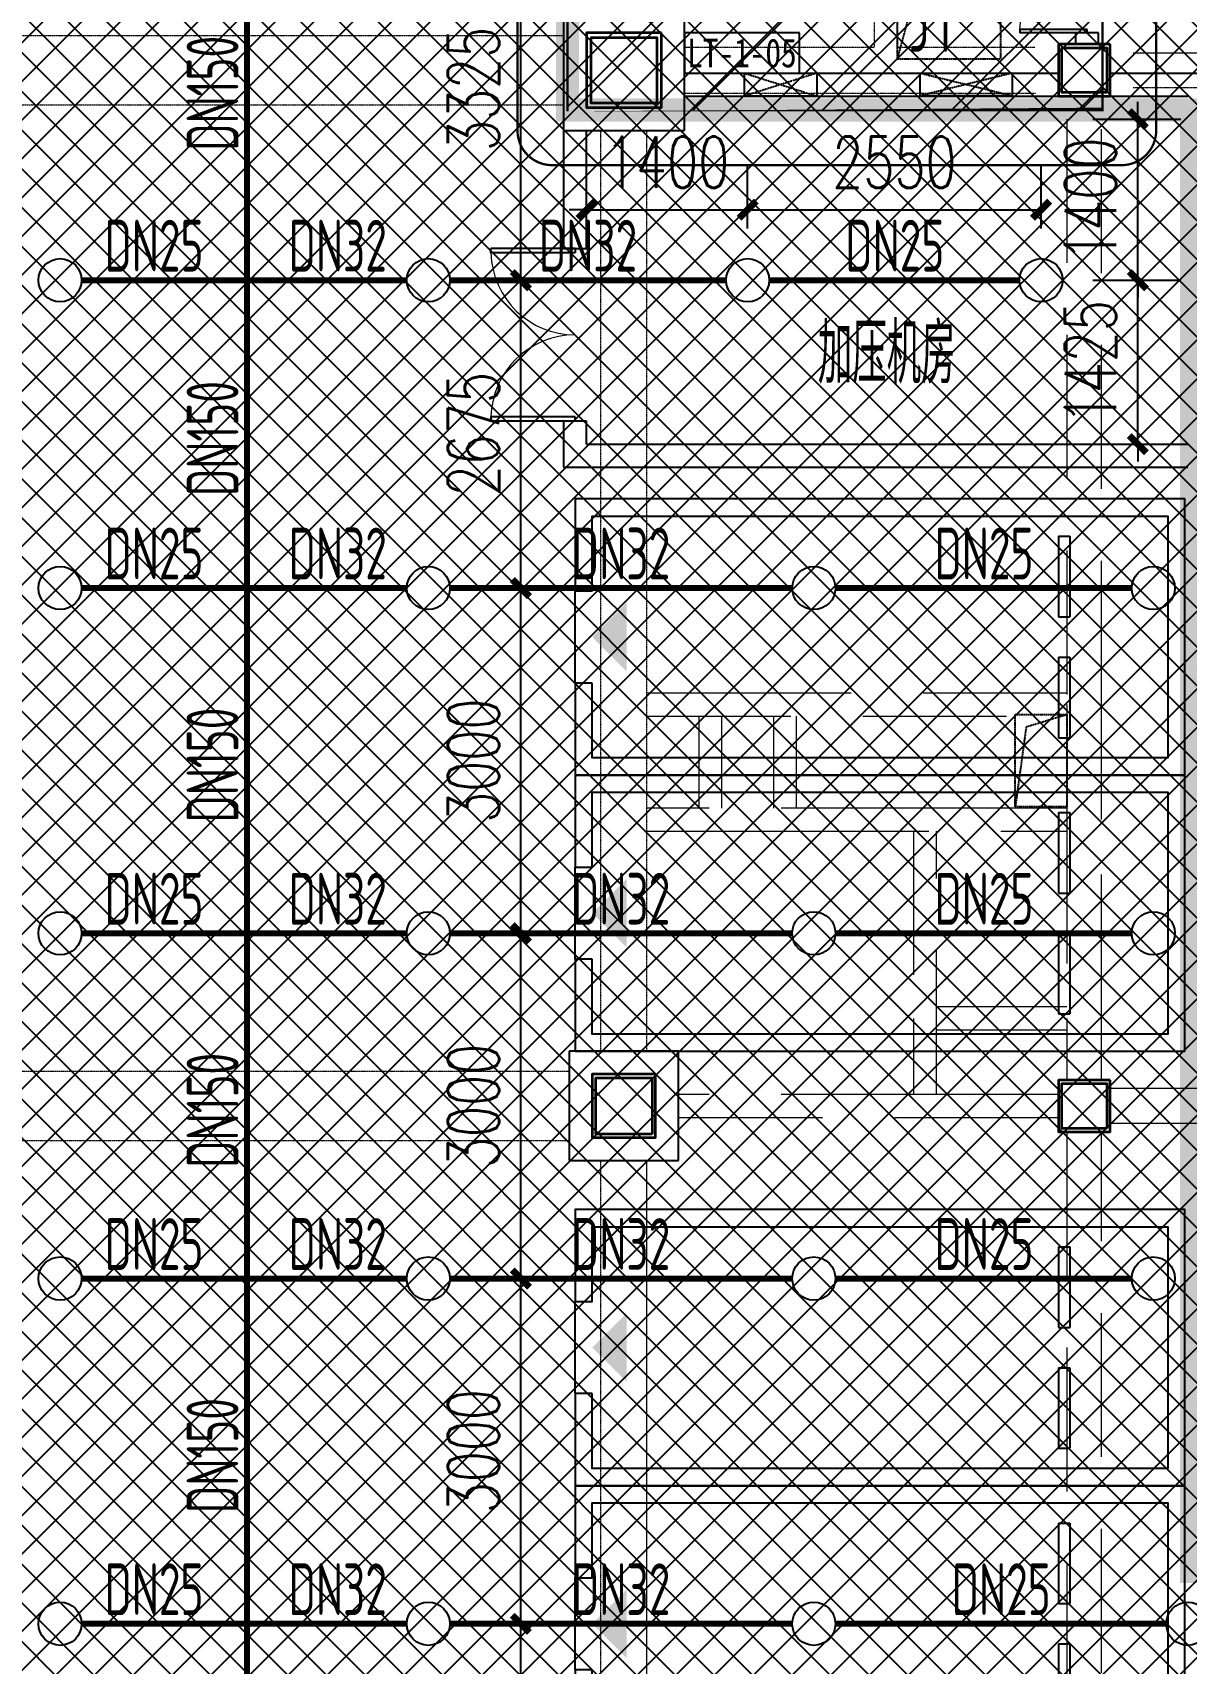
# Model space of a CAD drawing. Extents: x 6824721 to 16538177, y 2478193 to 6665639.
# Drawn here: x 8726125 to 8736152, y 2823857 to 2838028 of the extents above; entities that cross this region are included whole.
import ezdxf
from ezdxf.enums import TextEntityAlignment as Align

# ---------------------------------------------------------------- set-up
doc = ezdxf.new("R2010")
doc.units = 0
doc.header["$LTSCALE"] = 10
for name, pattern in [('__DASH', [0.35, 0.25, -0.1]), ('CONTINOUS', [0]), ('DASH', [0.35, 0.25, -0.1]), ('短虚线', [187.5, 125, -62.5])]:
    doc.linetypes.add(name, pattern=pattern)
for name, color, linetype in [('0-wo', 8, 'Continuous'), ('00-停车位', 67, 'Continuous'), ('A-BEAM', 4, 'Continuous'), ('A-DIM_SYMB', 3, 'Continuous'), ('A-STAIR', 3, 'Continuous'), ('S-梁-实线', 4, 'CONTINOUS'), ('S-梁-虚线', 4, 'DASH'), ('SRC-03F$0$A-SYMB-NUMB-T', 4, 'Continuous'), ('STAIR', 2, 'Continuous'), ('W-EQUIP_喷头', 7, 'Continuous'), ('W-PIPE-喷淋中', 6, 'Continuous'), ('W-TEXT_喷淋', 7, 'Continuous'), ('W-TWT_DIM', 3, 'Continuous'), ('WALL', 9, 'Continuous'), ('画水辅助', 6, 'Continuous')]:
    doc.layers.add(name, color=color, linetype=linetype)
doc.layers.add('钢梁', color=141, linetype='Continuous', lineweight=18)
doc.styles.add('8B2_01', font='simhei.ttf', dxfattribs={"width": 0.8})
doc.styles.add('8B2_02', font='tssdeng.shx', dxfattribs={"width": 0.7, "bigfont": 'TSSDCHN.shx'})
doc.styles.add('_TCH_DIM', font='SIMPLEX', dxfattribs={"bigfont": 'GBCBIG'})
doc.styles.add('_TCH_DIM_T3', font='SIMPLEX', dxfattribs={"width": 0.7058823529411765, "bigfont": 'GBCBIG'})
doc.styles.add('_TWT_PIPEDN', font='TSSDENG', dxfattribs={"width": 0.8, "height": 3.5, "bigfont": 'TSSDCHN'})
doc.styles.add('SRC-03F$0$ECADI-TXT', font='simplex.shx', dxfattribs={"bigfont": 'hztxt.shx'})
doc.dimstyles.new('_TWT_ARCH&&150', dxfattribs={"dimtxt": 446.25, "dimasz": 150, "dimexe": 375, "dimexo": 450, "dimgap": 189.375, "dimtad": 1, "dimdec": 0, "dimzin": 0, "dimdsep": 46, "dimtxsty": '_TCH_DIM_T3', "dimblk": 'ARCHTICK', "dimcen": 0.09, "dimclrt": 7, "dimazin": 2, "dimtfac": 1, "dimtdec": 0, "dimtix": 1, "dimtmove": 2, "dimatfit": 3, "dimfxl": 0, "dimtolj": 1, "dimtzin": 0, "dimarcsym": 0})

# ---------------------------------------------------------------- blocks, each defined once
blk = doc.blocks.new('车位2400x5300')
at = {"layer": '00-停车位', "color": 251}
for p, q in [((-875.0000003257592, -999.9999994831742), (-175.0000002066081, -999.9999997530249)), ((-875.000000289845, -1099.999999602442), (-875.0000003257592, -999.9999994831742)), ((-875.000000289845, -1099.999999602442), (-175.0000002302695, -1099.999999887135)), ((-175.0000002302695, -1099.999999887135), (-175.0000002066081, -999.9999997530249)), ((174.9999996740953, -999.9999999190914), (874.999999733729, -999.9999999803258)), ((174.9999997100967, -1099.999999993597), (174.9999996740953, -999.9999999190914)), ((174.9999997100967, -1099.999999993597), (874.9999996504921, -1100.000000084518)), ((874.9999996504921, -1100.000000084518), (874.999999733729, -999.9999999803258)), ((399.999998669693, -5300.000000061758), (-400.0000013302197, -5299.999999670137))]:
    blk.add_line(p, q, dxfattribs=at)
blk.add_lwpolyline([(399.9999987648043, -5150.000000166066), (399.9999986697221, -5300.000000046857), (1199.999998669693, -5300.000000295637), (1200.000000029773, -2.955785021185875e-07), (-1200.000000029744, 2.95636709779501e-07), (-1200.00000133022, -5299.99999970448), (-400.0000013302197, -5299.999999893655), (-400.0000012947712, -5149.999999893655), (-1050.0000012948, -5149.99999973987), (-1050.000000005617, -149.9999996951665), (1049.99999993472, -150.0000002600718), (1049.999998764833, -5150.000000260072), (399.9999987648043, -5150.000000166066)], dxfattribs=at)
blk.add_lwpolyline([(-1.235195668414235e-06, -5150.00000004482, 0, 599.9999999999999, 0), (-1.104664988815784e-06, -4850.000000059721, 599.9999999999999, 599.9999999999999, 0)], format="xyseb", dxfattribs=at)
blk = doc.blocks.new('SRC-03F$0$ECADI-TAG-CODE')
at = {"layer": 'SRC-03F$0$A-SYMB-NUMB-T', "color": 1}
blk.add_lwpolyline([(3.408455497377389, 8.09999999999998), (13.40845549737739, 8.09999999999998), (13.40845549737739, 4.59999999999998), (3.408455497377389, 4.59999999999998)], close=True, dxfattribs=at)
at = {"layer": 'SRC-03F$0$A-SYMB-NUMB-T', "style": 'SRC-03F$0$ECADI-TXT', "width": 0.7}
blk.add_attdef('CODE', text='', height=2.5, dxfattribs=at).set_placement((8.408455497377389, 6.34999999999998), align=Align.MIDDLE_CENTER)
blk = doc.blocks.new('A$C00483281')
at = {"layer": 'A-BEAM'}
blk.add_lwpolyline([(2132.00003593287, 3724.748226494994), (2132.000035930425, 2849.999999983935), (2050.000035930425, 2849.999999983935), (2050.000035930425, 2965.000000028871)], dxfattribs=at)
at = {"layer": 'A-DIM_SYMB'}
blk.add_lwpolyline([(2946.499999993131, 2895.000000000175, 0, 0, 0), (2946.499999993131, 4065.000000000175, 0, 120, 0), (2946.499999993131, 3615.000000000175, 0, 0, 0)], format="xyseb", dxfattribs=at)
at = {"layer": 'A-STAIR', "color": 8, "linetype": '__DASH'}
for p, q in [((3842.999999993131, 8774.999999999243), (56.9999999931315, 8774.999999999243)), ((56.9999999931315, 8774.999999999243), (56.99999999313169, 5624.999999999243)), ((3842.999999993131, 5624.999999999243), (3842.999999993131, 8774.999999999243)), ((2109.999999993131, 5684.999999999246), (1789.999999993132, 5684.999999999246)), ((1789.999999993132, 5684.999999999246), (1789.999999993131, 2964.999999999244)), ((2109.999999993131, 3769.781526741085), (2109.999999993131, 5684.999999999246)), ((56.99999999313172, 5624.999999999243), (56.99999999313125, 3024.999999999243)), ((1789.999999993131, 5624.999999999243), (56.99999999313172, 5624.999999999243)), ((56.99999999313169, 5624.999999999243), (1789.999999993131, 5624.999999999244)), ((1849.999999993132, 5624.999999999243), (1849.999999993131, 3024.999999999243)), ((2049.999999993131, 5624.999999999246), (1849.999999993132, 5624.999999999246)), ((1849.999999993132, 5624.999999999246), (1849.999999993132, 3024.999999999244)), ((1849.99999999313, 5624.999999999244), (2049.999999993126, 5624.999999999242)), ((2049.999999993131, 3735.140510589707), (2049.999999993131, 5624.999999999243)), ((2049.999999993131, 3735.140510589708), (2049.999999993131, 5624.999999999246)), ((2109.999999993131, 5624.999999999242), (3842.999999993131, 5624.999999999243)), ((2109.999999993131, 5624.999999999241), (3842.999999993131, 5624.999999999243)), ((3842.999999993131, 4770.329543246704), (3842.999999993131, 5624.999999999243)), ((1789.999999993131, 5364.999999999243), (56.99999999313167, 5364.999999999243)), ((2109.999999993131, 5364.999999999243), (3842.999999993131, 5364.999999999243)), ((1789.999999993131, 5104.999999999242), (56.99999999313163, 5104.999999999243)), ((2109.999999993131, 5104.999999999242), (3842.999999993131, 5104.999999999243)), ((1789.999999993131, 4844.999999999243), (56.99999999313158, 4844.999999999243)), ((2109.999999993131, 4844.999999999242), (3842.999999993131, 4844.999999999243)), ((2993.621384742912, 4279.94057108808), (3842.999999993131, 4770.329543246705)), ((1789.999999993131, 4584.999999999242), (56.99999999313153, 4584.999999999243)), ((2109.999999993131, 4584.999999999243), (3521.999814944998, 4584.999999999244)), ((3020.416303986025, 4179.940571088079), (3842.999999993131, 4654.859489408778)), ((3721.999814945002, 4584.999999999244), (3842.999999993131, 4584.999999999243)), ((3842.999999993131, 3024.999999999243), (3842.999999993131, 4654.859489408776)), ((1789.999999993131, 4324.999999999242), (56.99999999313148, 4324.999999999243)), ((2109.999999993131, 4324.999999999241), (3071.666604977087, 4324.999999999243)), ((2882.095932985796, 4100.081267656688), (2835.914474014118, 4272.432818906635)), ((2835.914474014118, 4272.432818906635), (3041.959415453316, 4099.54058453906)), ((3041.959415453316, 4099.54058453906), (2993.621384742912, 4279.94057108808)), ((3271.666604977091, 4324.999999999243), (3842.999999993131, 4324.999999999243)), ((2049.999999993131, 3735.140510589707), (2855.301013742684, 4200.081267656689)), ((1789.999999993131, 4064.999999999244), (56.99999999313144, 4064.999999999243)), ((2049.999999993131, 3619.670456751782), (2882.095932985796, 4100.081267656688)), ((2109.999999993131, 4064.999999999243), (2621.333395009175, 4064.999999999243)), ((2821.333395009177, 4064.999999999243), (3842.999999993131, 4064.999999999243)), ((1789.999999993131, 3804.999999999243), (56.99999999313139, 3804.999999999243)), ((2109.999999993131, 3804.999999999243), (2171.000185041267, 3804.999999999243)), ((2371.000185041267, 3804.999999999243), (3842.999999993131, 3804.999999999243)), ((1789.999999993131, 3544.999999999242), (56.99999999313134, 3544.999999999243)), ((2049.999999993131, 3024.999999999243), (2049.999999993131, 3619.670456751783)), ((2049.999999993131, 3024.999999999244), (2049.999999993131, 3619.670456751783)), ((2109.999999993131, 2964.999999999244), (2109.999999993131, 3654.31147290316)), ((2109.999999993131, 3544.999999999243), (3842.999999993131, 3544.999999999243)), ((1789.999999993131, 3284.999999999243), (56.9999999931313, 3284.999999999243)), ((2109.999999993131, 3284.999999999242), (3842.999999993131, 3284.999999999243)), ((1789.999999993131, 3024.999999999243), (56.99999999313125, 3024.999999999243)), ((1849.999999993132, 3024.999999999244), (2049.999999993131, 3024.999999999244)), ((2049.999999993131, 3024.999999999243), (1849.999999993131, 3024.999999999243)), ((2109.999999993131, 3024.999999999243), (3842.999999993131, 3024.999999999243)), ((1789.999999993131, 2964.999999999244), (2109.999999993131, 2964.999999999244))]:
    blk.add_line(p, q, dxfattribs=at)
at = {"layer": 'A-STAIR'}
for p, q in [((3842.999999993131, 4712.594516328674), (3007.018844364469, 4229.940571089011)), ((3842.999999993131, 3025.000000000175), (3842.999999993131, 4712.594516328671)), ((3621.999814944995, 4585.000000000174), (3842.999999993131, 4585.000000000175)), ((3041.959415453316, 4099.540584539991), (2835.914474014118, 4272.432818907566)), ((2835.914474014118, 4272.432818907566), (2868.69847336424, 4150.081267657621)), ((3171.666604977091, 4325.000000000176), (3842.999999993131, 4325.000000000175)), ((2868.69847336424, 4150.081267657621), (2049.999999993131, 3677.405483671675)), ((3007.018844364469, 4229.940571089011), (3041.959415453316, 4099.540584539991)), ((2721.33339500918, 4065.000000000175), (3842.999999993131, 4065.000000000175)), ((2109.999999993131, 2995.000000000175), (2109.999999993131, 3712.046499823053)), ((2271.00018504127, 3805.000000000174), (3842.999999993131, 3805.000000000175)), ((2049.999999993131, 3025.000000000175), (2049.999999993131, 3677.405483671675)), ((2049.999999993131, 2995.000000000175), (2049.999999993131, 3677.405483671675)), ((2109.999999993132, 3545.000000000174), (3842.999999993131, 3545.000000000175)), ((2109.999999993132, 3285.000000000175), (3842.999999993131, 3285.000000000175)), ((2049.999999993131, 2995.000000000175), (2109.999999993131, 2995.000000000175)), ((2109.999999993132, 3025.000000000175), (3842.999999993131, 3025.000000000175))]:
    blk.add_line(p, q, dxfattribs=at)
at = {"layer": 'STAIR', "color": 9, "linetype": 'DASH'}
for centre, start, end in [((1949.999999993131, 5624.999999999243), 0, 180), ((1949.999999993132, 3024.999999999243), 180, 0)]:
    blk.add_arc(centre, 1893, start, end, dxfattribs=at)
at = {"layer": 'A-DIM_SYMB', "color": 7, "style": '_TCH_DIM', "width": 0.8}
blk.add_text('上', height=0.18, dxfattribs=at).set_placement((0, 0))
blk = doc.blocks.new('A$C405108C4')
at = {"color": 252, "linetype": 'DASH'}
for points in [[(24376.26296304887, -106475.0000000276), (23746.26296304887, -106675.000000028)], [(23746.26296304895, -106475.0000000285), (24376.26296304887, -106675.000000028)], [(26074.99996407748, -106475.0000000276), (25274.99996407748, -106671.6605379942)], [(25274.99996407756, -106475.0000000291), (26074.99996407748, -106671.6605379942)]]:
    blk.add_lwpolyline(points, dxfattribs=at)
at = {"layer": '画水辅助', "color": 4}
for points in [[(23746.26296304887, -106475.0000000276), (24376.26296304887, -106475.0000000276), (24376.26296304887, -106675.000000028), (23746.26296304887, -106675.000000028)], [(25274.99996407748, -106475.0000000276), (26074.99996407748, -106475.0000000276), (26074.99996407748, -106671.6605379942), (25274.99996407748, -106671.6605379942)]]:
    blk.add_lwpolyline(points, close=True, dxfattribs=at)
blk = doc.blocks.new('$DorLib2D$00000002')
for p, q in [((-0.5, -5.684341886080802e-17), (-0.5000000000000007, 0.4875)), ((-0.4750000000000007, 0.4875), (-0.5000000000000007, 0.4875)), ((-0.475, -2.842170943040401e-17), (-0.4750000000000007, 0.4875)), ((0.475, -2.842170943040401e-17), (0.4750000000000007, 0.4875)), ((0.4750000000000007, 0.4875), (0.5000000000000007, 0.4875)), ((0.5, -5.684341886080802e-17), (0.5000000000000007, 0.4875)), ((-0.5, -5.684341886080802e-17), (-0.475, -2.842170943040401e-17)), ((0.5, -5.684341886080802e-17), (0.475, -2.842170943040401e-17))]:
    blk.add_line(p, q)
at = {"lineweight": 13}
for centre, start, end in [((-0.4875, -4.263256414560601e-17), 0, 88.53071641864632), ((0.4875, -4.263256414560601e-17), 91.4692835813537, 180)]:
    blk.add_arc(centre, 0.4875, start, end, dxfattribs=at)
blk = doc.blocks.new('jkytk')
h = blk.add_hatch()
h.set_pattern_fill('ANSI31', color=252, scale=500)
h.set_pattern_definition([(45, (8493122.421025045, 3120586.918191285), (-561.2660075668219, 561.266007566822), [])])
h.paths.add_polyline_path([(8425388.807543783, 2855301.513839419), (8430038.807559976, 2855301.513840207), (8430038.807560323, 2846001.513835067), (8425388.807544129, 2846001.513834279)])
at = {"color": 1, "const_width": 20}
blk.add_lwpolyline([(8425388.807543783, 2855301.513839419), (8430038.807559976, 2855301.513840207), (8430038.807560323, 2846001.513835067), (8425388.807544129, 2846001.513834279)], close=True, dxfattribs=at)
at = {"layer": 'WALL', "color": 1, "const_width": 200}
for points in [[(8461088.80750786, 2801001.513839784), (8461088.80750786, 2837101.513839814), (8454813.807543818, 2837101.513839814), (8454813.807543818, 2833301.513839814), (8430813.807538826, 2833301.513839814), (8430813.807538824, 2846001.513839815), (8425588.80751337, 2846001.513830777), (8425388.807543783, 2846001.513830777), (8425388.807543783, 2873301.513839844), (8430938.807507895, 2873301.513839844), (8430938.807507895, 2882201.513839784), (8429788.807507895, 2882201.513839784), (8429788.807507895, 2891201.513839784), (8430038.807543855, 2891201.513839784), (8430038.807543842, 2894551.513839753), (8426088.807579778, 2894551.513839753), (8425488.80750786, 2894551.513839753), (8425488.80750786, 2900851.513839873), (8425538.807471937, 2900851.513839873), (8425538.807471935, 2912201.51383911), (8431488.807544276, 2912201.513839111), (8431488.807544276, 2936326.513839813), (8397663.807507893, 2936326.513839813)], [(8425388.807544129, 2846001.513830777), (8430813.807538824, 2846001.513839815), (8430813.807538826, 2833301.513839814), (8454813.807543818, 2833301.513839814), (8454813.807543818, 2837101.513839784), (8461388.807543818, 2837101.513839784), (8461388.807543818, 2845901.513839784), (8461938.807543818, 2845901.513839785), (8461938.807543818, 2878801.513839814), (8466313.807543343, 2878801.513839814), (8466313.807543343, 2882201.513839784), (8461388.807553736, 2882201.513839784), (8461388.807553738, 2891151.513839785), (8461513.807543818, 2891151.513839785), (8461513.807543818, 2898726.513839785)], [(8447913.807543818, 2903526.513839814), (8447913.807543818, 2882201.513839784), (8430938.807507895, 2882201.513839784), (8430938.807507895, 2873301.513839844), (8425388.80750786, 2873301.513839844), (8425388.807553343, 2846001.513830777)]]:
    blk.add_lwpolyline(points, dxfattribs=at)
blk = doc.blocks.new('LIANGMOBAN')
at = {"layer": 'S-梁-实线', "lineweight": 18}
for p, q in [((1864166.353707838, 123928.4650905399), (1864166.353707838, 124753.4659268088)), ((1866216.351028987, 123878.4659268088), (1874341.351028987, 123878.4659268088)), ((1861991.351783653, 106253.4659268087), (1861991.351249891, 114253.4659268087))]:
    blk.add_line(p, q, dxfattribs=at)
at = {"layer": 'S-梁-虚线', "color": 8, "lineweight": 18}
for p, q in [((1863966.353707838, 124753.4659268088), (1863966.353707838, 123928.4650780982)), ((1861266.351028987, 124028.4659268088), (1853641.351028987, 124028.4659268088)), ((1862316.351028987, 123928.4657219479), (1863966.353707838, 123928.465714452)), ((1864166.353707838, 123928.4657135434), (1865366.351028987, 123928.4657080919)), ((1866216.351028987, 123578.4659268088), (1874341.351028987, 123578.4659268088)), ((1853641.351028987, 123428.4659268088), (1861266.351028987, 123428.4659268088)), ((1862316.351028987, 123528.4657219478), (1865366.351028987, 123528.4657080919)), ((1861591.351743229, 115203.4659268087), (1861591.351028987, 123203.4659268088)), ((1861991.35174323, 115203.4659268087), (1861991.351028987, 123203.4659268088)), ((1861316.351028987, 115028.4659268087), (1853641.351028987, 115028.4659268087)), ((1853641.351028987, 114428.4659268087), (1861316.351028987, 114428.4659268087)), ((1861591.351783653, 106253.4659268087), (1861591.351249891, 114253.4659268087))]:
    blk.add_line(p, q, dxfattribs=at)
at = {"layer": '钢梁', "color": 8, "linetype": '短虚线', "lineweight": 18}
for p, q in [((1865641.351317393, 123303.4659268088), (1865641.354769611, 118216.2121137874)), ((1865941.354769649, 118216.1571942795), (1865941.351317393, 123303.4659268088)), ((1862541.354697801, 118316.1570924892), (1861991.351028987, 118316.1570924892)), ((1863191.354697801, 118316.1570924892), (1862541.354697801, 118316.1570924892)), ((1865641.354701788, 118316.1570924892), (1863191.354697801, 118316.1570924892)), ((1865641.354769649, 118216.1470924892), (1865641.354769649, 117216.1670924892)), ((1865941.354769649, 117216.1570924892), (1865941.354769649, 118216.1570924892)), ((1861991.351483184, 118116.1570924892), (1865641.354769649, 118116.1570924892)), ((1862441.354697801, 118116.1570924892), (1862441.354697801, 117316.1570924892)), ((1863291.354697801, 117316.1570924892), (1863291.354697801, 118116.1570924892)), ((1864406.354733725, 117316.1570924892), (1861991.351554608, 117316.1570924892)), ((1865641.354769649, 117316.1570924892), (1864406.354733725, 117316.1570924892)), ((1865641.354769622, 117216.1400410996), (1865641.352171796, 115488.4806093578)), ((1865941.35217177, 115488.4628813176), (1865941.354769648, 117216.1568669391)), ((1861991.354619282, 117116.1570924892), (1862541.354697801, 117116.1570924892)), ((1862541.354697801, 117116.1570924892), (1863191.354697801, 117116.1570924892)), ((1863191.354697801, 117116.1570924892), (1865641.354619281, 117116.1570924893)), ((1864306.354733725, 117116.1570924892), (1864306.354733725, 115488.4651894439)), ((1864506.354733725, 114828.4651031734), (1864506.354733725, 117116.1570924892)), ((1865641.352322137, 115588.4633324178), (1864506.354733725, 115588.4650390773)), ((1864306.354733725, 115488.4651894439), (1864306.354733725, 114828.4650730247)), ((1865941.351367312, 114953.4659268087), (1865941.35217177, 115488.4628813176)), ((1864406.328617635, 114828.4650390859), (1862266.351028987, 114828.4657655575)), ((1868791.321028987, 114878.4659268087), (1866016.351028987, 114878.4659268087)), ((1862266.351028987, 114628.4657655574), (1864406.354699777, 114628.465039077)), ((1864406.354797821, 114628.4650390771), (1865566.351028987, 114628.4657825919)), ((1865641.351028987, 114503.4659268087), (1865641.351028987, 107928.534548111)), ((1865941.351028987, 107928.4665481172), (1865941.351028987, 114503.4659268087)), ((1866016.351028987, 114578.4659268087), (1868791.321028987, 114578.4659268087))]:
    blk.add_line(p, q, dxfattribs=at)
at = {"layer": '钢梁', "color": 8, "lineweight": 18}
for p, q in [((1862641.354697801, 117316.1570924892), (1862641.354697801, 118116.1570924892)), ((1863091.354697801, 118116.1570924892), (1863091.354697801, 117316.1570924892)), ((1864506.354733725, 114828.4651031734), (1864506.354733725, 115388.465039077)), ((1864506.354733725, 115388.465039077), (1865641.352021404, 115388.463332418)), ((1865641.352171759, 115488.4557324461), (1865641.351367312, 114953.4659268087)), ((1865566.351028987, 114828.465782592), (1864406.368519592, 114828.4650390859))]:
    blk.add_line(p, q, dxfattribs=at)
blk = doc.blocks.new('_ArchTick')
at = {"color": 0, "linetype": 'ByBlock', "const_width": 0.4}
blk.add_lwpolyline([(-0.5, -0.5), (0.5, 0.5)], dxfattribs=at)
blk = doc.blocks.new('*D1010')
at = {"layer": 'Defpoints', "color": 0, "transparency": 16777216}
for p in [(8730368.478121784, 2839201.476984955), (8730597.422321685, 2839201.476984955), (8730597.422307812, 2835876.477242022)]:
    blk.add_point(p, dxfattribs=at)
at = {"layer": 'W-TWT_DIM', "color": 0, "lineweight": -2, "transparency": 16777216}
for p, q in [((8730147.422321685, 2839201.476984955), (8729993.478121784, 2839201.476984955)), ((8730368.478121784, 2835876.477242022), (8730368.478121784, 2839201.476984955)), ((8730147.422307812, 2835876.477242022), (8729993.478121784, 2835876.477242022))]:
    blk.add_line(p, q, dxfattribs=at)
at = {"layer": 'W-TWT_DIM', "color": 0, "lineweight": -2, "transparency": 16777216, "xscale": 150, "yscale": 150, "zscale": 150}
for p, rotation in [((8730368.478121784, 2839201.476984955), 90), ((8730368.478121784, 2835876.477242022), 270)]:
    blk.add_blockref('_ArchTick', p, dxfattribs=dict(at, rotation=rotation))
at = {"layer": 'W-TWT_DIM', "color": 7, "transparency": 16777216, "insert": (8729955.978121784, 2837538.97711349), "char_height": 446.25, "attachment_point": 5, "rotation": 90, "style": '_TCH_DIM_T3'}
blk.add_mtext('\\A1;3325', dxfattribs=at)
blk = doc.blocks.new('*D1011')
at = {"layer": 'Defpoints', "color": 0, "transparency": 16777216}
for p in [(8730368.478109267, 2835876.477242022), (8730597.422307812, 2835876.477242022), (8730597.42229665, 2833201.476989313)]:
    blk.add_point(p, dxfattribs=at)
at = {"layer": 'W-TWT_DIM', "color": 0, "lineweight": -2, "transparency": 16777216}
for p, q in [((8730147.422307812, 2835876.477242022), (8729993.478109267, 2835876.477242022)), ((8730368.478109267, 2833201.476989313), (8730368.478109267, 2835876.477242022)), ((8730147.42229665, 2833201.476989313), (8729993.478109267, 2833201.476989313))]:
    blk.add_line(p, q, dxfattribs=at)
at = {"layer": 'W-TWT_DIM', "color": 0, "lineweight": -2, "transparency": 16777216, "xscale": 150, "yscale": 150, "zscale": 150}
for p, rotation in [((8730368.478109267, 2835876.477242022), 90), ((8730368.478109267, 2833201.476989313), 270)]:
    blk.add_blockref('_ArchTick', p, dxfattribs=dict(at, rotation=rotation))
at = {"layer": 'W-TWT_DIM', "color": 7, "transparency": 16777216, "insert": (8729955.978109267, 2834538.977115669), "char_height": 446.25, "attachment_point": 5, "rotation": 90, "style": '_TCH_DIM_T3'}
blk.add_mtext('\\A1;2675', dxfattribs=at)
blk = doc.blocks.new('*D1012')
at = {"layer": 'Defpoints', "color": 0, "transparency": 16777216}
for p in [(8730368.478097428, 2833201.476989313), (8730597.42229665, 2833201.476989313), (8730597.422284134, 2830201.476989271)]:
    blk.add_point(p, dxfattribs=at)
at = {"layer": 'W-TWT_DIM', "color": 0, "lineweight": -2, "transparency": 16777216}
for p, q in [((8730147.42229665, 2833201.476989313), (8729993.478097428, 2833201.476989313)), ((8730368.478097428, 2830201.476989271), (8730368.478097428, 2833201.476989313)), ((8730147.422284134, 2830201.476989271), (8729993.478097428, 2830201.476989271))]:
    blk.add_line(p, q, dxfattribs=at)
at = {"layer": 'W-TWT_DIM', "color": 0, "lineweight": -2, "transparency": 16777216, "xscale": 150, "yscale": 150, "zscale": 150}
for p, rotation in [((8730368.478097428, 2833201.476989313), 90), ((8730368.478097428, 2830201.476989271), 270)]:
    blk.add_blockref('_ArchTick', p, dxfattribs=dict(at, rotation=rotation))
at = {"layer": 'W-TWT_DIM', "color": 7, "transparency": 16777216, "insert": (8729955.978097428, 2831701.476989293), "char_height": 446.25, "attachment_point": 5, "rotation": 90, "style": '_TCH_DIM_T3'}
blk.add_mtext('\\A1;3000', dxfattribs=at)
blk = doc.blocks.new('*D1013')
at = {"layer": 'Defpoints', "color": 0, "transparency": 16777216}
for p in [(8730368.47808491, 2830201.476989271), (8730597.422284134, 2830201.476989271), (8730597.422271617, 2827201.476989483)]:
    blk.add_point(p, dxfattribs=at)
at = {"layer": 'W-TWT_DIM', "color": 0, "lineweight": -2, "transparency": 16777216}
for p, q in [((8730147.422284134, 2830201.476989271), (8729993.47808491, 2830201.476989271)), ((8730368.47808491, 2827201.476989483), (8730368.47808491, 2830201.476989271)), ((8730147.422271617, 2827201.476989483), (8729993.47808491, 2827201.476989483))]:
    blk.add_line(p, q, dxfattribs=at)
at = {"layer": 'W-TWT_DIM', "color": 0, "lineweight": -2, "transparency": 16777216, "xscale": 150, "yscale": 150, "zscale": 150}
for p, rotation in [((8730368.47808491, 2830201.476989271), 90), ((8730368.47808491, 2827201.476989483), 270)]:
    blk.add_blockref('_ArchTick', p, dxfattribs=dict(at, rotation=rotation))
at = {"layer": 'W-TWT_DIM', "color": 7, "transparency": 16777216, "insert": (8729955.97808491, 2828701.476989378), "char_height": 446.25, "attachment_point": 5, "rotation": 90, "style": '_TCH_DIM_T3'}
blk.add_mtext('\\A1;3000', dxfattribs=at)
blk = doc.blocks.new('*D1014')
at = {"layer": 'Defpoints', "color": 0, "transparency": 16777216}
for p in [(8730368.478072394, 2827201.476989483), (8730597.422271617, 2827201.476989483), (8730597.4222591, 2824201.476989312)]:
    blk.add_point(p, dxfattribs=at)
at = {"layer": 'W-TWT_DIM', "color": 0, "lineweight": -2, "transparency": 16777216}
for p, q in [((8730147.422271617, 2827201.476989483), (8729993.478072394, 2827201.476989483)), ((8730368.478072394, 2824201.476989312), (8730368.478072394, 2827201.476989483)), ((8730147.4222591, 2824201.476989312), (8729993.478072394, 2824201.476989312))]:
    blk.add_line(p, q, dxfattribs=at)
at = {"layer": 'W-TWT_DIM', "color": 0, "lineweight": -2, "transparency": 16777216, "xscale": 150, "yscale": 150, "zscale": 150}
for p, rotation in [((8730368.478072394, 2827201.476989483), 90), ((8730368.478072394, 2824201.476989312), 270)]:
    blk.add_blockref('_ArchTick', p, dxfattribs=dict(at, rotation=rotation))
at = {"layer": 'W-TWT_DIM', "color": 7, "transparency": 16777216, "insert": (8729955.978072394, 2825701.476989399), "char_height": 446.25, "attachment_point": 5, "rotation": 90, "style": '_TCH_DIM_T3'}
blk.add_mtext('\\A1;3000', dxfattribs=at)
blk = doc.blocks.new('*D1015')
at = {"layer": 'Defpoints', "color": 0, "transparency": 16777216}
for p in [(8730368.478059877, 2824201.476989312), (8730597.4222591, 2824201.476989312), (8730597.422246583, 2821201.476985902)]:
    blk.add_point(p, dxfattribs=at)
at = {"layer": 'W-TWT_DIM', "color": 0, "lineweight": -2, "transparency": 16777216}
for p, q in [((8730147.4222591, 2824201.476989312), (8729993.478059877, 2824201.476989312)), ((8730368.478059877, 2821201.476985902), (8730368.478059877, 2824201.476989312)), ((8730147.422246583, 2821201.476985902), (8729993.478059877, 2821201.476985902))]:
    blk.add_line(p, q, dxfattribs=at)
at = {"layer": 'W-TWT_DIM', "color": 0, "lineweight": -2, "transparency": 16777216, "xscale": 150, "yscale": 150, "zscale": 150}
for p, rotation in [((8730368.478059877, 2824201.476989312), 90), ((8730368.478059877, 2821201.476985902), 270)]:
    blk.add_blockref('_ArchTick', p, dxfattribs=dict(at, rotation=rotation))
at = {"layer": 'W-TWT_DIM', "color": 7, "transparency": 16777216, "insert": (8729955.978059877, 2822701.476987608), "char_height": 446.25, "attachment_point": 5, "rotation": 90, "style": '_TCH_DIM_T3'}
blk.add_mtext('\\A1;3000', dxfattribs=at)
blk = doc.blocks.new('*D1037')
at = {"layer": 'Defpoints', "color": 0, "transparency": 16777216}
for p in [(8732339.083982542, 2836489.146332508), (8730939.084122647, 2835876.47697307), (8732339.083982542, 2835876.477217854)]:
    blk.add_point(p, dxfattribs=at)
at = {"layer": 'W-TWT_DIM', "color": 0, "lineweight": -2, "transparency": 16777216}
for p, q in [((8730939.084122647, 2836326.47697307), (8730939.084122647, 2836864.146332508)), ((8732339.083982542, 2836326.477217854), (8732339.083982542, 2836864.146332508)), ((8730939.084122647, 2836489.146332508), (8730789.084122647, 2836489.146332508)), ((8730939.084122647, 2836489.146332508), (8732339.083982542, 2836489.146332508)), ((8732339.083982542, 2836489.146332508), (8732489.083982542, 2836489.146332508))]:
    blk.add_line(p, q, dxfattribs=at)
at = {"layer": 'W-TWT_DIM', "color": 0, "lineweight": -2, "transparency": 16777216, "xscale": 150, "yscale": 150, "zscale": 150}
blk.add_blockref('_ArchTick', (8730939.084122647, 2836489.146332508), dxfattribs=at)
at = {"layer": 'W-TWT_DIM', "color": 0, "lineweight": -2, "transparency": 16777216, "xscale": 150, "yscale": 150, "zscale": 150, "rotation": 180}
blk.add_blockref('_ArchTick', (8732339.083982542, 2836489.146332508), dxfattribs=at)
at = {"layer": 'W-TWT_DIM', "color": 7, "transparency": 16777216, "insert": (8731639.084052594, 2836901.646332508), "char_height": 446.25, "attachment_point": 5, "style": '_TCH_DIM_T3'}
blk.add_mtext('\\A1;1400', dxfattribs=at)
blk = doc.blocks.new('*D1038')
at = {"layer": 'Defpoints', "color": 0, "transparency": 16777216}
for p in [(8734889.083982542, 2836489.146677827), (8732339.083982542, 2835876.477217854), (8734889.083982542, 2835876.47766371)]:
    blk.add_point(p, dxfattribs=at)
at = {"layer": 'W-TWT_DIM', "color": 0, "lineweight": -2, "transparency": 16777216}
for p, q in [((8732339.083982542, 2836326.477217854), (8732339.083982542, 2836864.146677827)), ((8734889.083982542, 2836326.47766371), (8734889.083982542, 2836864.146677827)), ((8732339.083982542, 2836489.146677827), (8734889.083982542, 2836489.146677827))]:
    blk.add_line(p, q, dxfattribs=at)
at = {"layer": 'W-TWT_DIM', "color": 0, "lineweight": -2, "transparency": 16777216, "xscale": 150, "yscale": 150, "zscale": 150, "rotation": 180}
blk.add_blockref('_ArchTick', (8732339.083982542, 2836489.146677827), dxfattribs=at)
at = {"layer": 'W-TWT_DIM', "color": 0, "lineweight": -2, "transparency": 16777216, "xscale": 150, "yscale": 150, "zscale": 150}
blk.add_blockref('_ArchTick', (8734889.083982542, 2836489.146677827), dxfattribs=at)
at = {"layer": 'W-TWT_DIM', "color": 7, "transparency": 16777216, "insert": (8733614.083982542, 2836901.646677827), "char_height": 446.25, "attachment_point": 5, "style": '_TCH_DIM_T3'}
blk.add_mtext('\\A1;2550', dxfattribs=at)
blk = doc.blocks.new('*D1265')
at = {"layer": 'Defpoints', "color": 0, "transparency": 16777216}
for p in [(8734889.083982542, 2837276.476988353), (8735729.76929195, 2837276.476988353), (8734889.083982542, 2835876.47766371)]:
    blk.add_point(p, dxfattribs=at)
at = {"layer": 'W-TWT_DIM', "color": 0, "lineweight": -2, "transparency": 16777216}
for p, q in [((8735729.76929195, 2837276.476988353), (8735729.76929195, 2837426.476988353)), ((8735339.083982542, 2837276.476988353), (8736104.76929195, 2837276.476988353)), ((8735729.76929195, 2835876.47766371), (8735729.76929195, 2837276.476988353)), ((8735339.083982542, 2835876.47766371), (8736104.76929195, 2835876.47766371)), ((8735729.76929195, 2835876.47766371), (8735729.76929195, 2835726.47766371))]:
    blk.add_line(p, q, dxfattribs=at)
at = {"layer": 'W-TWT_DIM', "color": 0, "lineweight": -2, "transparency": 16777216, "xscale": 150, "yscale": 150, "zscale": 150}
for p, rotation in [((8735729.76929195, 2837276.476988353), 270), ((8735729.76929195, 2835876.47766371), 90)]:
    blk.add_blockref('_ArchTick', p, dxfattribs=dict(at, rotation=rotation))
at = {"layer": 'W-TWT_DIM', "color": 7, "transparency": 16777216, "insert": (8735317.26929195, 2836576.477326033), "char_height": 446.25, "attachment_point": 5, "rotation": 90, "style": '_TCH_DIM_T3'}
blk.add_mtext('\\A1;1400', dxfattribs=at)
blk = doc.blocks.new('*D1266')
at = {"layer": 'Defpoints', "color": 0, "transparency": 16777216}
for p in [(8734889.083982542, 2835876.47766371), (8735729.76929195, 2835876.47766371), (8734889.083982542, 2834451.476989784)]:
    blk.add_point(p, dxfattribs=at)
at = {"layer": 'W-TWT_DIM', "color": 0, "lineweight": -2, "transparency": 16777216}
for p, q in [((8735729.76929195, 2835876.47766371), (8735729.76929195, 2836026.47766371)), ((8735339.083982542, 2835876.47766371), (8736104.76929195, 2835876.47766371)), ((8735729.76929195, 2834451.476989784), (8735729.76929195, 2835876.47766371)), ((8735339.083982542, 2834451.476989784), (8736104.76929195, 2834451.476989784)), ((8735729.76929195, 2834451.476989784), (8735729.76929195, 2834301.476989784))]:
    blk.add_line(p, q, dxfattribs=at)
at = {"layer": 'W-TWT_DIM', "color": 0, "lineweight": -2, "transparency": 16777216, "xscale": 150, "yscale": 150, "zscale": 150}
for p, rotation in [((8735729.76929195, 2835876.47766371), 270), ((8735729.76929195, 2834451.476989784), 90)]:
    blk.add_blockref('_ArchTick', p, dxfattribs=dict(at, rotation=rotation))
at = {"layer": 'W-TWT_DIM', "color": 7, "transparency": 16777216, "insert": (8735317.26929195, 2835163.977326748), "char_height": 446.25, "attachment_point": 5, "rotation": 90, "style": '_TCH_DIM_T3'}
blk.add_mtext('\\A1;1425', dxfattribs=at)
blk = doc.blocks.new('$TwtSys$00000125')
blk.add_circle((0, 0, 1e-08), 1)

msp = doc.modelspace()

# ---------------------------------------------------------------- hatches: boundary and pattern name
h = msp.add_hatch()
h.set_pattern_fill('ANSI37', color=8, scale=150)
h.set_pattern_definition([(45, (8303016.857359398, 2710265.207206771), (-168.3798022700466, 168.3798022700466), []), (135, (8303016.857359398, 2710265.207206771), (-168.3798022700466, -168.3798022700466), [])])
h.paths.add_polyline_path([(8824414.083965503, 2949451.476917264), (8824414.083965503, 2935151.476917724), (8842714.083965497, 2935151.476917723), (8842714.083965585, 2879526.476917732), (8827964.083965523, 2879526.476917591), (8827964.083965523, 2881476.476917665), (8830839.083965492, 2881476.476917665), (8830939.083965497, 2886876.476917726), (8804334.57252969, 2886876.476917723), (8804142.250978343, 2820149.678677002), (8833564.083965512, 2820152.288581009), (8833564.083965512, 2817714.5064001), (8841204.796177777, 2810767.993920051), (8839163.947828345, 2808501.402202305), (8843102.615403116, 2804955.009988854), (8820829.19663577, 2780217.872359561), (8820829.19663577, 2770055.43181873), (8785124.615270717, 2730401.476917968), (8708264.084001422, 2730401.476917968), (8708264.084001426, 2736351.476917729), (8695014.0839655, 2750701.476917727), (8695014.085321514, 2775001.477452952), (8703014.08590224, 2775002.792210709), (8703014.085902242, 2949451.476917265), (8712039.341089182, 2949451.476917265)])

# ---------------------------------------------------------------- linework, layer by layer
at = {"layer": '0-wo', "color": 8}
for p, q in [((8730739.084001387, 2838226.476917723), (8730739.084001387, 2837176.476917723)), ((8730739.084001387, 2838226.476917723), (8730739.084001387, 2837176.476917723)), ((8731789.084001387, 2837176.476917723), (8731789.084001387, 2838226.476917723)), ((8731789.084001387, 2837176.476917723), (8731789.084001387, 2838226.476917723)), ((8735389.084033303, 2838026.476918082), (8735189.084033305, 2838026.476917295)), ((8735189.084033305, 2838026.476917295), (8735189.084033696, 2837926.476917693)), ((8735389.08403369, 2837926.476917693), (8735389.084033303, 2838026.476918082)), ((8735489.084001422, 2837926.476917693), (8735039.084001422, 2837926.476917693)), ((8735039.084001422, 2837926.476917693), (8735039.084001422, 2837476.476917693)), ((8735489.084001422, 2837476.476917693), (8735489.084001422, 2837926.476917693)), ((8731789.084001385, 2837676.476917694), (8735039.084001424, 2837676.476917694)), ((8735489.084001424, 2837676.476917725), (8736264.083996428, 2837676.476917726)), ((8731789.084001385, 2837476.476917694), (8735039.084001424, 2837476.476917693)), ((8735039.084001422, 2837476.476917693), (8735489.084001422, 2837476.476917693)), ((8735489.084001424, 2837476.476917725), (8736164.083996428, 2837476.476917725)), ((8730739.084001387, 2837176.476917723), (8731789.084001387, 2837176.476917723)), ((8730739.084001387, 2837176.476917726), (8730739.084001387, 2836151.47691815)), ((8730739.084001387, 2837176.476917723), (8731789.084001387, 2837176.476917723)), ((8730939.084001388, 2836151.47691815), (8730939.084001388, 2837176.476917726)), ((8730739.084001387, 2836151.47691815), (8730939.084001388, 2836151.47691815)), ((8730939.084001388, 2834651.47691815), (8730739.084001387, 2834651.47691815)), ((8730739.084001387, 2834651.47691815), (8730739.084001387, 2834251.476918147)), ((8730939.084001387, 2834451.476918147), (8730939.084001388, 2834651.47691815)), ((8730939.084001387, 2834451.476918147), (8736164.083996428, 2834451.476918147)), ((8730739.084001387, 2834251.476918147), (8736164.083996428, 2834251.476918147)), ((8731739.084001387, 2829176.476917723), (8730789.084001387, 2829176.476917723)), ((8730789.084001387, 2829176.476917723), (8730789.084001387, 2828226.476917723)), ((8731739.084001387, 2828226.476917723), (8731739.084001387, 2829176.476917723)), ((8735489.084001422, 2828926.476917693), (8735039.084001422, 2828926.476917693)), ((8735039.084001422, 2828926.476917693), (8735039.084001422, 2828476.476917693)), ((8735489.084001422, 2828476.476917693), (8735489.084001422, 2828926.476917693)), ((8735039.084001422, 2828476.476917693), (8735489.084001422, 2828476.476917693)), ((8730789.084001387, 2828226.476917723), (8731739.084001387, 2828226.476917723))]:
    msp.add_line(p, q, dxfattribs=at)
at = {"layer": '0-wo', "color": 8, "linetype": '__DASH', "ltscale": 1.5}
msp.add_lwpolyline([(8779889.084001819, 2937488.976917708), (8779889.084001819, 2818201.47691768, -0.414213562373095), (8776889.084001819, 2815201.47691768), (8730989.083963756, 2815201.47691768, -0.414213562373095), (8727989.083963756, 2818201.47691768), (8727989.083963756, 2937488.976917708)], format="xyb", dxfattribs=at)
at = {"layer": '0-wo', "color": 8, "linetype": 'DASH', "const_width": 20}
msp.add_lwpolyline([(8730639.084001387, 2847526.476917753), (8735589.084001422, 2847526.476917753, -0.4142135623730955), (8735889.084001422, 2847226.476917753), (8735889.084001422, 2837176.476917694, -0.4142135623730945), (8735589.084001422, 2836876.476917694), (8730639.084001387, 2836876.476917694, -0.4142135623730954), (8730339.084001387, 2837176.476917694), (8730339.084001387, 2847226.476917753, -0.4142135623730946)], format="xyb", close=True, dxfattribs=at)
at = {"layer": '0-wo', "color": 8, "linetype": 'DASH'}
for points in [[(8734539.083965499, 2838501.476917264), (8733639.083965499, 2838501.476917264), (8733639.083965499, 2837801.476917264), (8734539.083965499, 2837801.476917264), (8734539.083965499, 2838501.476917264)], [(8734539.083965499, 2838501.476917264), (8733794.444147583, 2838375.474913985), (8733639.083965499, 2837801.476917265)], [(8734664.087676052, 2832101.476917723), (8735114.087676052, 2832101.476917723), (8735114.087676052, 2831301.476917723), (8734664.087676052, 2831301.476917723), (8734664.087676052, 2832101.476917723)], [(8735114.087676052, 2832101.476917723), (8734759.41404677, 2831993.369019493), (8734664.087676052, 2831301.476917723)]]:
    msp.add_lwpolyline(points, dxfattribs=at)
at = {"layer": '0-wo', "color": 8, "lineweight": 35}
for points in [[(8731589.084001422, 2838026.476917693), (8730939.084001422, 2838026.476917693), (8730939.084001422, 2837376.476917693), (8731589.084001422, 2837376.476917693)], [(8731549.084001422, 2837416.476917693), (8730979.084001422, 2837416.476917693), (8730979.084001422, 2837986.476917693), (8731549.084001422, 2837986.476917693)], [(8735489.084001422, 2837926.476917693), (8735039.084001422, 2837926.476917693), (8735039.084001422, 2837476.476917693), (8735489.084001422, 2837476.476917693)], [(8735459.084001422, 2837506.476917693), (8735069.084001422, 2837506.476917693), (8735069.084001422, 2837896.476917693), (8735459.084001422, 2837896.476917693)], [(8731539.084001422, 2828976.476917693), (8730989.084001422, 2828976.476917693), (8730989.084001422, 2828426.476917693), (8731539.084001422, 2828426.476917693)], [(8731509.084001422, 2828456.476917693), (8731019.084001422, 2828456.476917693), (8731019.084001422, 2828946.476917693), (8731509.084001422, 2828946.476917693)], [(8735489.084001422, 2828926.476917693), (8735039.084001422, 2828926.476917693), (8735039.084001422, 2828476.476917693), (8735489.084001422, 2828476.476917693)], [(8735459.084001422, 2828506.476917693), (8735069.084001422, 2828506.476917693), (8735069.084001422, 2828896.476917693), (8735459.084001422, 2828896.476917693)]]:
    msp.add_lwpolyline(points, close=True, dxfattribs=at)
at = {"layer": 'W-PIPE-喷淋中', "ltscale": 1.5, "const_width": 52.5}
for points in [[(8727989.083963757, 2835876.477298946), (8727989.083963757, 2839201.476988507)], [(8726551.584012553, 2835876.477248463), (8727989.083963718, 2835876.477297837)], [(8727989.083963757, 2833201.476989583), (8727989.083963757, 2835876.477298946)], [(8727989.083963718, 2835876.477297837), (8729376.584022425, 2835876.477345494)], [(8729751.584022425, 2835876.477361867), (8732151.583982542, 2835876.477489004)], [(8732526.583982542, 2835876.477511053), (8734701.583982542, 2835876.477651594)], [(8726551.584001392, 2833201.476989313), (8727989.083963718, 2833201.476989313)], [(8727989.083963757, 2830201.476988228), (8727989.083963757, 2833201.476989583)], [(8727989.083963718, 2833201.476989313), (8729376.584001426, 2833201.476989313)], [(8729751.584001428, 2833201.476989313), (8732726.584001416, 2833201.476989313)], [(8733101.584001414, 2833201.476989313), (8735676.584001444, 2833201.476989313)], [(8726551.584001392, 2830201.476989272), (8727989.083963722, 2830201.476989272)], [(8727989.083963718, 2830201.476989272), (8729376.584001426, 2830201.476989272)], [(8727989.083963757, 2827201.476989978), (8727989.083963757, 2830201.476988228)], [(8729751.584001426, 2830201.476989271), (8732726.584001414, 2830201.476989271)], [(8733101.584001414, 2830201.476989271), (8735676.584001444, 2830201.476989271)], [(8726551.584001392, 2827201.476989483), (8727989.083963722, 2827201.476989483)], [(8727989.083963757, 2824201.476988619), (8727989.083963757, 2827201.476989978)], [(8727989.083963718, 2827201.476989483), (8729376.584001426, 2827201.476989483)], [(8729751.584001426, 2827201.476989483), (8732726.584001414, 2827201.476989483)], [(8733101.584001414, 2827201.476989483), (8735676.584001444, 2827201.476989483)], [(8727989.083963722, 2824201.476989312), (8726551.584001392, 2824201.476989312)], [(8729376.584001426, 2824201.476989312), (8727989.083963718, 2824201.476989312)], [(8727989.083963757, 2822316.648052752), (8727989.083963757, 2824201.476988619)], [(8732726.584001414, 2824201.476989313), (8729751.584001426, 2824201.476989313)], [(8735976.584001493, 2824201.476989312), (8733101.584001414, 2824201.476989312)]]:
    msp.add_lwpolyline(points, dxfattribs=at)

# ---------------------------------------------------------------- block references
msp.add_blockref('jkytk', (305383.7301502675, -8645.8069593166))
at = {"layer": '0-wo', "color": 8}
for name, p in [('A$C405108C4', (8708564.084001422, 2944151.476917723)), ('A$C00483281', (8731264.084001422, 2837701.476917723))]:
    msp.add_blockref(name, p, dxfattribs=at)
at = {"layer": '0-wo', "color": 8, "zscale": 200}
for p, xscale, yscale, rotation in [((8735289.084030941, 2838626.476917689), -1200, 1200, 90.00000022556597), ((8730839.084001387, 2835401.476918149), 1500, 1500, 89.99999999999993)]:
    msp.add_blockref('$DorLib2D$00000002', p, dxfattribs=dict(at, xscale=xscale, yscale=yscale, rotation=rotation))
at = {"layer": '0-wo', "color": 8}
ref = msp.add_blockref('SRC-03F$0$ECADI-TAG-CODE', (8733129.929551125, 2837216.476917694), dxfattribs=dict(at, xscale=-100, yscale=100, zscale=100))
ref.add_attrib('CODE', 'LT-1-05', dxfattribs={"layer": 'SRC-03F$0$A-SYMB-NUMB-T', "height": 250, "style": '8B2_01', "width": 0.8}).set_placement((8732289.08400166, 2837851.476917694), align=Align.MIDDLE_CENTER)
at = {"layer": '0-wo', "color": 8, "linetype": 'DASH', "rotation": 270}
msp.add_blockref('车位2400x5300', (8736139.084001718, 2832776.47691655), dxfattribs=at)
at = {"layer": '0-wo', "color": 8, "rotation": 270}
for p in [(8736139.084001718, 2830376.47691655), (8736139.084001718, 2826601.476916393), (8736139.084001718, 2824201.476916393)]:
    msp.add_blockref('车位2400x5300', p, dxfattribs=at)
at = {"layer": 'W-EQUIP_喷头', "xscale": 187.5, "yscale": 187.5, "zscale": 187.5}
for p in [(8726364.084012553, 2835876.477242023), (8729564.084022425, 2835876.477351934), (8732339.083982542, 2835876.477217854), (8734889.083982542, 2835876.47766371), (8726364.084001392, 2833201.476989313), (8729564.084001428, 2833201.476989313), (8732914.084001416, 2833201.476989313), (8735864.084001444, 2833201.476989313), (8726364.084001392, 2830201.476989272), (8729564.084001426, 2830201.476989272), (8732914.084001414, 2830201.476989271), (8735864.084001444, 2830201.476989271), (8726364.084001392, 2827201.476989483), (8729564.084001426, 2827201.476989483), (8732914.084001414, 2827201.476989483), (8735864.084001444, 2827201.476989483), (8726364.084001392, 2824201.476989312), (8729564.084001426, 2824201.476989313), (8732914.084001414, 2824201.476989312), (8736164.084001493, 2824201.476989312)]:
    msp.add_blockref('$TwtSys$00000125', p, dxfattribs=at)
at = {"layer": '钢梁', "color": 6}
msp.add_blockref('LIANGMOBAN', (6869472.732972436, 2713973.010991618), dxfattribs=at)

# ---------------------------------------------------------------- texts
at = {"layer": '0-wo', "color": 6, "style": '8B2_02', "width": 0.6}
for s, p in [('JY', (8733740.058750557, 2837861.45785676)), ('加压机房', (8732949.109109137, 2834975.99820898))]:
    msp.add_text(s, height=525, dxfattribs=at).set_placement(p)
at = {"layer": 'W-TEXT_喷淋', "style": '_TWT_PIPEDN', "width": 0.6400000000000001}
for p in [(8727914.083963756, 2837001.746374497), (8727914.083963757, 2834001.746375034), (8727914.08396376, 2831164.246219676), (8727914.08396376, 2828164.246219873), (8727914.083963757, 2825164.246220068)]:
    msp.add_text('DN150', height=450, rotation=90, dxfattribs=at).set_placement(p)
for s, p in [('DN25', (8726750.122439371, 2835951.47726993)), ('DN32', (8728350.122444307, 2835951.477324885)), ('DN32', (8730525.12244813, 2835951.477425435)), ('DN25', (8733187.622424696, 2835951.477581324)), ('DN25', (8726750.122444093, 2833276.476989313)), ('DN32', (8728350.12244411, 2833276.476989313)), ('DN32', (8730812.62246296, 2833276.476989313)), ('DN25', (8733962.622462967, 2833276.476989313)), ('DN25', (8726750.122444095, 2830276.476989272)), ('DN32', (8728350.12244411, 2830276.476989272)), ('DN32', (8730812.62246296, 2830276.476989272)), ('DN25', (8733962.622462967, 2830276.476989271)), ('DN25', (8726750.122444095, 2827276.476989483)), ('DN32', (8728350.12244411, 2827276.476989483)), ('DN32', (8730812.62246296, 2827276.476989483)), ('DN25', (8733962.622462967, 2827276.476989483)), ('DN25', (8726750.122444095, 2824276.476989312)), ('DN32', (8728350.12244411, 2824276.476989313)), ('DN32', (8730812.62246296, 2824276.476989313)), ('DN25', (8734112.622462993, 2824276.476989312))]:
    msp.add_text(s, height=450, dxfattribs=at).set_placement(p)

# ---------------------------------------------------------------- dimensions: what is measured, and where the dimension line sits
at = {"layer": 'W-TWT_DIM'}
for p1, p2, distance, picture, middle in [((8730597.422307812, 2835876.477242022), (8730597.422321685, 2839201.476984955), 228.94419990107417, '*D1010', (8729955.978121784, 2837538.97711349)), ((8734889.083982542, 2835876.47766371), (8734889.083982542, 2837276.476988353), -840.6853094082326, '*D1265', (8735317.26929195, 2836576.477326033)), ((8730939.084122647, 2835876.47697307), (8732339.083982542, 2835876.477217854), 612.6691146539431, '*D1037', (8731639.084052594, 2836901.646332508)), ((8732339.083982542, 2835876.477217854), (8734889.083982542, 2835876.47766371), 612.6690141172054, '*D1038', (8733614.083982542, 2836901.646677827)), ((8734889.083982542, 2834451.476989784), (8734889.083982542, 2835876.47766371), -840.6853094082326, '*D1266', (8735317.26929195, 2835163.977326748)), ((8730597.42229665, 2833201.476989313), (8730597.422307812, 2835876.477242022), 228.9441985450685, '*D1011', (8729955.978109267, 2834538.977115669)), ((8730597.422284134, 2830201.476989271), (8730597.42229665, 2833201.476989313), 228.94419922307134, '*D1012', (8729955.978097428, 2831701.476989293)), ((8730597.422271617, 2827201.476989483), (8730597.422284134, 2830201.476989271), 228.94419922307137, '*D1013', (8729955.97808491, 2828701.476989378)), ((8730597.4222591, 2824201.476989312), (8730597.422271617, 2827201.476989483), 228.94419922307134, '*D1014', (8729955.978072394, 2825701.476989399)), ((8730597.422246583, 2821201.476985902), (8730597.4222591, 2824201.476989312), 228.9441992230713, '*D1015', (8729955.978059877, 2822701.476987608))]:
    dim = msp.add_aligned_dim(p1=p1, p2=p2, distance=distance, dimstyle='_TWT_ARCH&&150', dxfattribs=at)
    dim.commit()
    dim.dimension.update_dxf_attribs({"geometry": picture, "text_midpoint": middle})

doc.saveas('drawing.dxf')
